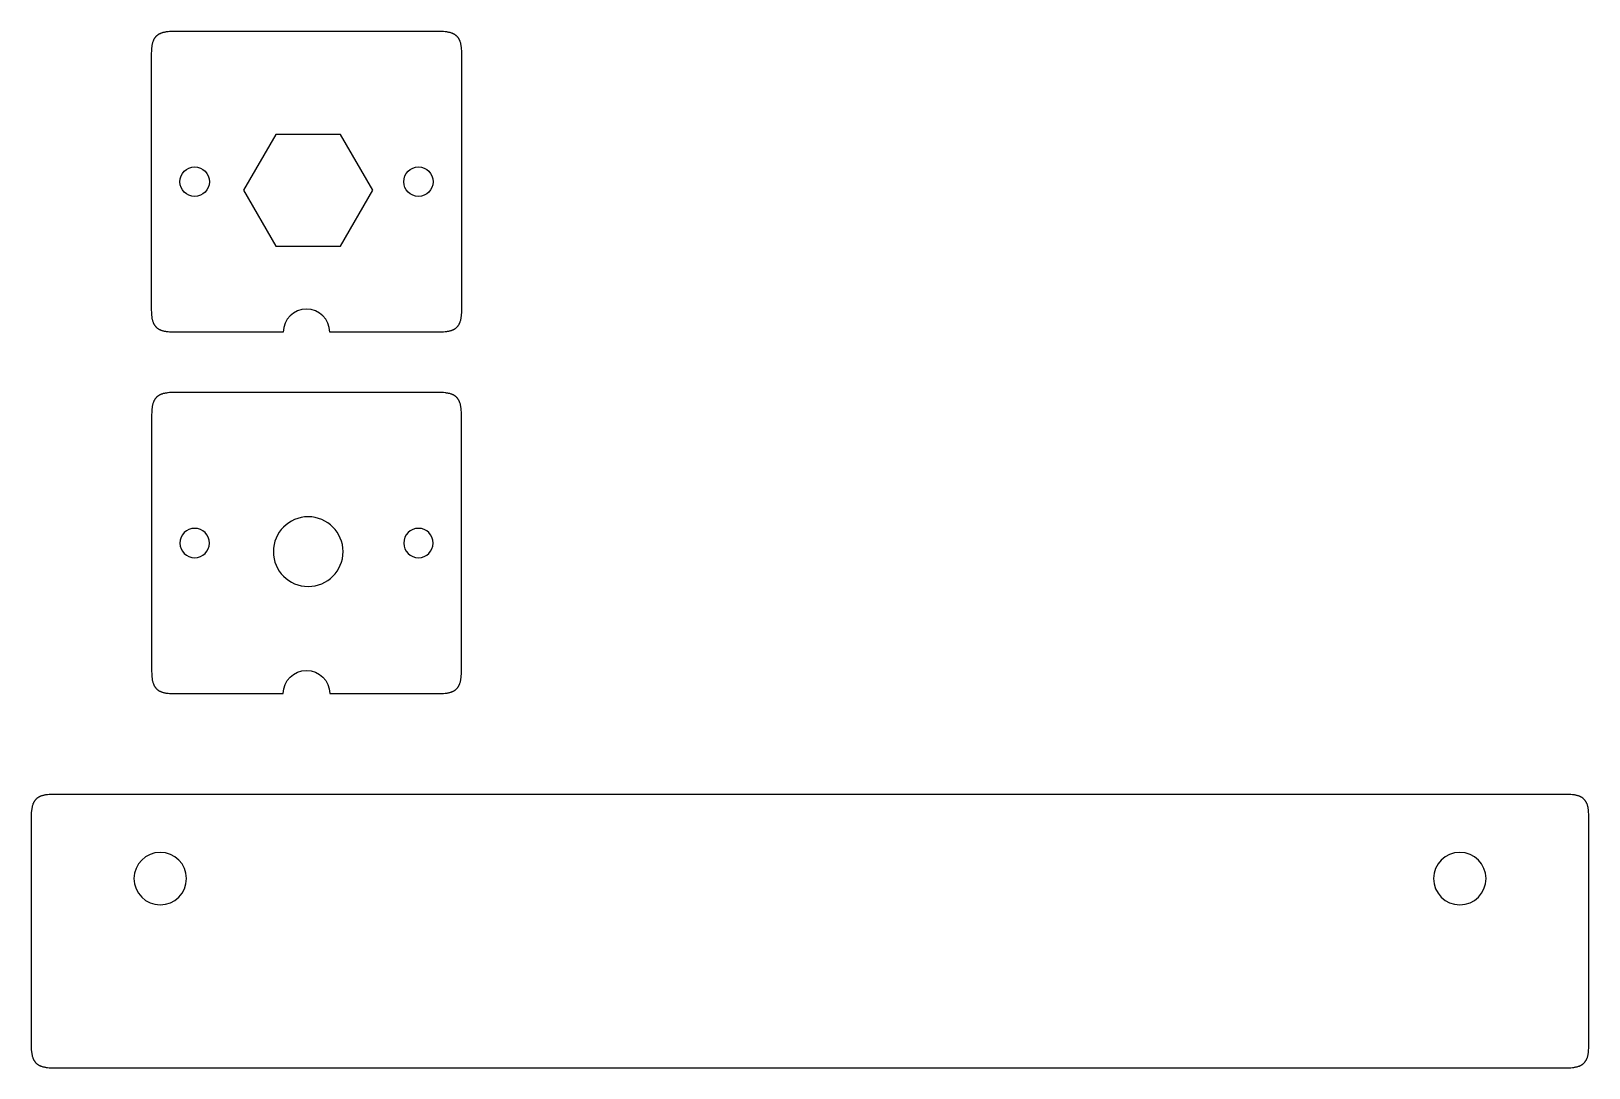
# Model space of a CAD drawing. Extents: x 9 to 190, y -637 to -517.
import ezdxf

# ---------------------------------------------------------------- set-up
doc = ezdxf.new("R2010")
doc.units = 0
doc.layers.add('DEFAULT', color=7, linetype='CONTINUOUS')

msp = doc.modelspace()

# ---------------------------------------------------------------- linework, layer by layer
at = {"layer": 'DEFAULT'}
for points in [[(43.7, -552, 1), (38.3, -552), (26, -552), (25.63, -552), (25.26, -551.99), (25.08, -551.98), (24.91, -551.96), (24.83, -551.95), (24.74, -551.94), (24.66, -551.93), (24.58, -551.92), (24.5, -551.9), (24.43, -551.89), (24.35, -551.87), (24.28, -551.85), (24.21, -551.82), (24.14, -551.8), (24.11, -551.79), (24.07, -551.77), (24.04, -551.76), (24.01, -551.74), (23.98, -551.73), (23.94, -551.71), (23.91, -551.7), (23.88, -551.68), (23.85, -551.66), (23.82, -551.64), (23.8, -551.63), (23.77, -551.61), (23.74, -551.59), (23.71, -551.57), (23.69, -551.55), (23.66, -551.53), (23.64, -551.51), (23.61, -551.48), (23.59, -551.46), (23.56, -551.44), (23.54, -551.41), (23.52, -551.39), (23.49, -551.36), (23.47, -551.34), (23.45, -551.31), (23.43, -551.29), (23.41, -551.26), (23.39, -551.23), (23.37, -551.2), (23.36, -551.18), (23.34, -551.15), (23.32, -551.12), (23.3, -551.09), (23.29, -551.06), (23.27, -551.02), (23.26, -550.99), (23.24, -550.96), (23.23, -550.93), (23.21, -550.89), (23.2, -550.86), (23.18, -550.79), (23.15, -550.72), (23.13, -550.65), (23.11, -550.57), (23.1, -550.5), (23.08, -550.42), (23.07, -550.34), (23.06, -550.26), (23.05, -550.17), (23.04, -550.09), (23.02, -549.92), (23.01, -549.74), (23, -549.37), (23, -549), (23, -520), (23, -519.63), (23.01, -519.26), (23.02, -519.08), (23.04, -518.91), (23.05, -518.83), (23.06, -518.74), (23.07, -518.66), (23.08, -518.58), (23.1, -518.5), (23.11, -518.43), (23.13, -518.35), (23.15, -518.28), (23.18, -518.21), (23.2, -518.14), (23.21, -518.11), (23.23, -518.07), (23.24, -518.04), (23.26, -518.01), (23.27, -517.98), (23.29, -517.94), (23.3, -517.91), (23.32, -517.88), (23.34, -517.85), (23.36, -517.82), (23.37, -517.8), (23.39, -517.77), (23.41, -517.74), (23.43, -517.71), (23.45, -517.69), (23.47, -517.66), (23.49, -517.64), (23.52, -517.61), (23.54, -517.59), (23.56, -517.56), (23.59, -517.54), (23.61, -517.52), (23.64, -517.49), (23.66, -517.47), (23.69, -517.45), (23.71, -517.43), (23.74, -517.41), (23.77, -517.39), (23.8, -517.37), (23.82, -517.36), (23.85, -517.34), (23.88, -517.32), (23.91, -517.3), (23.94, -517.29), (23.98, -517.27), (24.01, -517.26), (24.04, -517.24), (24.07, -517.23), (24.11, -517.21), (24.14, -517.2), (24.21, -517.18), (24.28, -517.15), (24.35, -517.13), (24.43, -517.11), (24.5, -517.1), (24.58, -517.08), (24.66, -517.07), (24.74, -517.06), (24.83, -517.05), (24.91, -517.04), (25.08, -517.02), (25.26, -517.01), (25.63, -517), (26, -517), (56, -517), (56.37, -517), (56.74, -517.01), (56.92, -517.02), (57.09, -517.04), (57.17, -517.05), (57.26, -517.06), (57.34, -517.07), (57.42, -517.08), (57.5, -517.1), (57.57, -517.11), (57.65, -517.13), (57.72, -517.15), (57.79, -517.18), (57.86, -517.2), (57.89, -517.21), (57.93, -517.23), (57.96, -517.24), (57.99, -517.26), (58.02, -517.27), (58.06, -517.29), (58.09, -517.3), (58.12, -517.32), (58.15, -517.34), (58.18, -517.36), (58.2, -517.37), (58.23, -517.39), (58.26, -517.41), (58.29, -517.43), (58.31, -517.45), (58.34, -517.47), (58.36, -517.49), (58.39, -517.52), (58.41, -517.54), (58.44, -517.56), (58.46, -517.59), (58.48, -517.61), (58.51, -517.64), (58.53, -517.66), (58.55, -517.69), (58.57, -517.71), (58.59, -517.74), (58.61, -517.77), (58.63, -517.8), (58.64, -517.82), (58.66, -517.85), (58.68, -517.88), (58.7, -517.91), (58.71, -517.94), (58.73, -517.98), (58.74, -518.01), (58.76, -518.04), (58.77, -518.07), (58.79, -518.11), (58.8, -518.14), (58.82, -518.21), (58.85, -518.28), (58.87, -518.35), (58.89, -518.43), (58.9, -518.5), (58.92, -518.58), (58.93, -518.66), (58.94, -518.74), (58.95, -518.83), (58.96, -518.91), (58.98, -519.08), (58.99, -519.26), (59, -519.63), (59, -520), (59, -549), (59, -549.37), (58.99, -549.74), (58.98, -549.92), (58.96, -550.09), (58.95, -550.17), (58.94, -550.26), (58.93, -550.34), (58.92, -550.42), (58.9, -550.5), (58.89, -550.57), (58.87, -550.65), (58.85, -550.72), (58.82, -550.79), (58.8, -550.86), (58.79, -550.89), (58.77, -550.93), (58.76, -550.96), (58.74, -550.99), (58.73, -551.02), (58.71, -551.06), (58.7, -551.09), (58.68, -551.12), (58.66, -551.15), (58.64, -551.18), (58.63, -551.2), (58.61, -551.23), (58.59, -551.26), (58.57, -551.29), (58.55, -551.31), (58.53, -551.34), (58.51, -551.36), (58.48, -551.39), (58.46, -551.41), (58.44, -551.44), (58.41, -551.46), (58.39, -551.48), (58.36, -551.51), (58.34, -551.53), (58.31, -551.55), (58.29, -551.57), (58.26, -551.59), (58.23, -551.61), (58.2, -551.63), (58.18, -551.64), (58.15, -551.66), (58.12, -551.68), (58.09, -551.7), (58.06, -551.71), (58.02, -551.73), (57.99, -551.74), (57.96, -551.76), (57.93, -551.77), (57.89, -551.79), (57.86, -551.8), (57.79, -551.82), (57.72, -551.85), (57.65, -551.87), (57.57, -551.89), (57.5, -551.9), (57.42, -551.92), (57.34, -551.93), (57.26, -551.94), (57.17, -551.95), (57.09, -551.96), (56.92, -551.98), (56.74, -551.99), (56.37, -552), (56, -552)], [(38.3, -594, -1), (43.7, -594), (56, -594), (56.37, -594), (56.74, -593.99), (56.92, -593.98), (57.09, -593.96), (57.17, -593.95), (57.26, -593.94), (57.34, -593.93), (57.42, -593.92), (57.5, -593.9), (57.57, -593.89), (57.65, -593.87), (57.72, -593.85), (57.79, -593.82), (57.86, -593.8), (57.89, -593.79), (57.93, -593.77), (57.96, -593.76), (57.99, -593.74), (58.02, -593.73), (58.06, -593.71), (58.09, -593.7), (58.12, -593.68), (58.15, -593.66), (58.18, -593.64), (58.2, -593.63), (58.23, -593.61), (58.26, -593.59), (58.29, -593.57), (58.31, -593.55), (58.34, -593.53), (58.36, -593.51), (58.39, -593.48), (58.41, -593.46), (58.44, -593.44), (58.46, -593.41), (58.48, -593.39), (58.51, -593.36), (58.53, -593.34), (58.55, -593.31), (58.57, -593.29), (58.59, -593.26), (58.61, -593.23), (58.63, -593.2), (58.64, -593.18), (58.66, -593.15), (58.68, -593.12), (58.7, -593.09), (58.71, -593.06), (58.73, -593.02), (58.74, -592.99), (58.76, -592.96), (58.77, -592.93), (58.79, -592.89), (58.8, -592.86), (58.82, -592.79), (58.85, -592.72), (58.87, -592.65), (58.89, -592.57), (58.9, -592.5), (58.92, -592.42), (58.93, -592.34), (58.94, -592.26), (58.95, -592.17), (58.96, -592.09), (58.98, -591.92), (58.99, -591.74), (59, -591.37), (59, -591), (59, -562), (59, -561.63), (58.99, -561.26), (58.98, -561.08), (58.96, -560.91), (58.95, -560.83), (58.94, -560.74), (58.93, -560.66), (58.92, -560.58), (58.9, -560.5), (58.89, -560.43), (58.87, -560.35), (58.85, -560.28), (58.82, -560.21), (58.8, -560.14), (58.79, -560.11), (58.77, -560.07), (58.76, -560.04), (58.74, -560.01), (58.73, -559.98), (58.71, -559.94), (58.7, -559.91), (58.68, -559.88), (58.66, -559.85), (58.64, -559.82), (58.63, -559.8), (58.61, -559.77), (58.59, -559.74), (58.57, -559.71), (58.55, -559.69), (58.53, -559.66), (58.51, -559.64), (58.48, -559.61), (58.46, -559.59), (58.44, -559.56), (58.41, -559.54), (58.39, -559.52), (58.36, -559.49), (58.34, -559.47), (58.31, -559.45), (58.29, -559.43), (58.26, -559.41), (58.23, -559.39), (58.2, -559.37), (58.18, -559.36), (58.15, -559.34), (58.12, -559.32), (58.09, -559.3), (58.06, -559.29), (58.02, -559.27), (57.99, -559.26), (57.96, -559.24), (57.93, -559.23), (57.89, -559.21), (57.86, -559.2), (57.79, -559.18), (57.72, -559.15), (57.65, -559.13), (57.57, -559.11), (57.5, -559.1), (57.42, -559.08), (57.34, -559.07), (57.26, -559.06), (57.17, -559.05), (57.09, -559.04), (56.92, -559.02), (56.74, -559.01), (56.37, -559), (56, -559), (26, -559), (25.63, -559), (25.26, -559.01), (25.08, -559.02), (24.91, -559.04), (24.83, -559.05), (24.74, -559.06), (24.66, -559.07), (24.58, -559.08), (24.5, -559.1), (24.43, -559.11), (24.35, -559.13), (24.28, -559.15), (24.21, -559.18), (24.14, -559.2), (24.11, -559.21), (24.07, -559.23), (24.04, -559.24), (24.01, -559.26), (23.98, -559.27), (23.94, -559.29), (23.91, -559.3), (23.88, -559.32), (23.85, -559.34), (23.82, -559.36), (23.8, -559.37), (23.77, -559.39), (23.74, -559.41), (23.71, -559.43), (23.69, -559.45), (23.66, -559.47), (23.64, -559.49), (23.61, -559.52), (23.59, -559.54), (23.56, -559.56), (23.54, -559.59), (23.52, -559.61), (23.49, -559.64), (23.47, -559.66), (23.45, -559.69), (23.43, -559.71), (23.41, -559.74), (23.39, -559.77), (23.37, -559.8), (23.36, -559.82), (23.34, -559.85), (23.32, -559.88), (23.3, -559.91), (23.29, -559.94), (23.27, -559.98), (23.26, -560.01), (23.24, -560.04), (23.23, -560.07), (23.21, -560.11), (23.2, -560.14), (23.18, -560.21), (23.15, -560.28), (23.13, -560.35), (23.11, -560.43), (23.1, -560.5), (23.08, -560.58), (23.07, -560.66), (23.06, -560.74), (23.05, -560.83), (23.04, -560.91), (23.02, -561.08), (23.01, -561.26), (23, -561.63), (23, -562), (23, -591), (23, -591.37), (23.01, -591.74), (23.02, -591.92), (23.04, -592.09), (23.05, -592.17), (23.06, -592.26), (23.07, -592.34), (23.08, -592.42), (23.1, -592.5), (23.11, -592.57), (23.13, -592.65), (23.15, -592.72), (23.18, -592.79), (23.2, -592.86), (23.21, -592.89), (23.23, -592.93), (23.24, -592.96), (23.26, -592.99), (23.27, -593.02), (23.29, -593.06), (23.3, -593.09), (23.32, -593.12), (23.34, -593.15), (23.36, -593.18), (23.37, -593.2), (23.39, -593.23), (23.41, -593.26), (23.43, -593.29), (23.45, -593.31), (23.47, -593.34), (23.49, -593.36), (23.52, -593.39), (23.54, -593.41), (23.56, -593.44), (23.59, -593.46), (23.61, -593.48), (23.64, -593.51), (23.66, -593.53), (23.69, -593.55), (23.71, -593.57), (23.74, -593.59), (23.77, -593.61), (23.8, -593.63), (23.82, -593.64), (23.85, -593.66), (23.88, -593.68), (23.91, -593.7), (23.94, -593.71), (23.98, -593.73), (24.01, -593.74), (24.04, -593.76), (24.07, -593.77), (24.11, -593.79), (24.14, -593.8), (24.21, -593.82), (24.28, -593.85), (24.35, -593.87), (24.43, -593.89), (24.5, -593.9), (24.58, -593.92), (24.66, -593.93), (24.74, -593.94), (24.83, -593.95), (24.91, -593.96), (25.08, -593.98), (25.26, -593.99), (25.63, -594), (26, -594)]]:
    msp.add_lwpolyline(points, format="xyb", close=True, dxfattribs=at)
for points in [[(44.95, -529), (37.44, -529), (33.69, -535.5), (37.44, -542), (44.95, -542), (48.7, -535.5)], [(9, -608.72), (9, -634.5), (9, -634.87), (9.01, -635.24), (9.02, -635.42), (9.04, -635.59), (9.05, -635.67), (9.06, -635.76), (9.07, -635.84), (9.08, -635.92), (9.1, -636), (9.11, -636.07), (9.13, -636.15), (9.15, -636.22), (9.18, -636.29), (9.2, -636.36), (9.21, -636.39), (9.23, -636.43), (9.24, -636.46), (9.26, -636.49), (9.27, -636.52), (9.29, -636.56), (9.3, -636.59), (9.32, -636.62), (9.34, -636.65), (9.36, -636.68), (9.37, -636.7), (9.39, -636.73), (9.41, -636.76), (9.43, -636.79), (9.45, -636.81), (9.47, -636.84), (9.49, -636.86), (9.52, -636.89), (9.54, -636.91), (9.56, -636.94), (9.59, -636.96), (9.61, -636.98), (9.64, -637.01), (9.66, -637.03), (9.69, -637.05), (9.71, -637.07), (9.74, -637.09), (9.77, -637.11), (9.8, -637.13), (9.82, -637.14), (9.85, -637.16), (9.88, -637.18), (9.91, -637.2), (9.94, -637.21), (9.98, -637.23), (10.01, -637.24), (10.04, -637.26), (10.07, -637.27), (10.11, -637.29), (10.14, -637.3), (10.21, -637.32), (10.28, -637.35), (10.35, -637.37), (10.43, -637.39), (10.5, -637.4), (10.58, -637.42), (10.66, -637.43), (10.74, -637.44), (10.83, -637.45), (10.91, -637.46), (11.08, -637.48), (11.26, -637.49), (11.63, -637.5), (12, -637.5), (186.99, -637.5), (187.37, -637.5), (187.73, -637.49), (187.91, -637.48), (188.08, -637.46), (188.17, -637.45), (188.25, -637.44), (188.33, -637.43), (188.41, -637.42), (188.49, -637.4), (188.57, -637.39), (188.64, -637.37), (188.71, -637.35), (188.79, -637.32), (188.85, -637.3), (188.89, -637.29), (188.92, -637.27), (188.95, -637.26), (188.99, -637.24), (189.02, -637.23), (189.05, -637.21), (189.08, -637.2), (189.11, -637.18), (189.14, -637.16), (189.17, -637.14), (189.2, -637.13), (189.23, -637.11), (189.25, -637.09), (189.28, -637.07), (189.31, -637.05), (189.33, -637.03), (189.36, -637.01), (189.38, -636.98), (189.41, -636.96), (189.43, -636.94), (189.45, -636.91), (189.48, -636.89), (189.5, -636.86), (189.52, -636.84), (189.54, -636.81), (189.56, -636.79), (189.58, -636.76), (189.6, -636.73), (189.62, -636.7), (189.64, -636.68), (189.66, -636.65), (189.67, -636.62), (189.69, -636.59), (189.71, -636.56), (189.72, -636.52), (189.74, -636.49), (189.75, -636.46), (189.77, -636.43), (189.78, -636.39), (189.79, -636.36), (189.82, -636.29), (189.84, -636.22), (189.86, -636.15), (189.88, -636.07), (189.9, -636), (189.91, -635.92), (189.93, -635.84), (189.94, -635.76), (189.95, -635.67), (189.96, -635.59), (189.97, -635.42), (189.98, -635.24), (189.99, -634.87), (189.99, -634.5), (189.99, -608.72), (189.99, -608.34), (189.98, -607.98), (189.97, -607.8), (189.96, -607.63), (189.95, -607.54), (189.94, -607.46), (189.93, -607.38), (189.91, -607.3), (189.9, -607.22), (189.88, -607.14), (189.86, -607.07), (189.84, -607), (189.82, -606.92), (189.79, -606.86), (189.78, -606.82), (189.77, -606.79), (189.75, -606.76), (189.74, -606.72), (189.72, -606.69), (189.71, -606.66), (189.69, -606.63), (189.67, -606.6), (189.66, -606.57), (189.64, -606.54), (189.62, -606.51), (189.6, -606.48), (189.58, -606.46), (189.56, -606.43), (189.54, -606.4), (189.52, -606.38), (189.5, -606.35), (189.48, -606.33), (189.45, -606.3), (189.43, -606.28), (189.41, -606.26), (189.38, -606.23), (189.36, -606.21), (189.33, -606.19), (189.31, -606.17), (189.28, -606.15), (189.25, -606.13), (189.23, -606.11), (189.2, -606.09), (189.17, -606.07), (189.14, -606.05), (189.11, -606.04), (189.08, -606.02), (189.05, -606), (189.02, -605.99), (188.99, -605.97), (188.95, -605.96), (188.92, -605.94), (188.89, -605.93), (188.85, -605.92), (188.79, -605.89), (188.71, -605.87), (188.64, -605.85), (188.57, -605.83), (188.49, -605.81), (188.41, -605.8), (188.33, -605.78), (188.25, -605.77), (188.17, -605.76), (188.08, -605.75), (187.91, -605.74), (187.73, -605.73), (187.37, -605.72), (186.99, -605.72), (12, -605.72), (11.63, -605.72), (11.26, -605.73), (11.08, -605.74), (10.91, -605.75), (10.83, -605.76), (10.74, -605.77), (10.66, -605.78), (10.58, -605.8), (10.5, -605.81), (10.43, -605.83), (10.35, -605.85), (10.28, -605.87), (10.21, -605.89), (10.14, -605.92), (10.11, -605.93), (10.07, -605.94), (10.04, -605.96), (10.01, -605.97), (9.98, -605.99), (9.94, -606), (9.91, -606.02), (9.88, -606.04), (9.85, -606.05), (9.82, -606.07), (9.8, -606.09), (9.77, -606.11), (9.74, -606.13), (9.71, -606.15), (9.69, -606.17), (9.66, -606.19), (9.64, -606.21), (9.61, -606.23), (9.59, -606.26), (9.56, -606.28), (9.54, -606.3), (9.52, -606.33), (9.49, -606.35), (9.47, -606.38), (9.45, -606.4), (9.43, -606.43), (9.41, -606.46), (9.39, -606.48), (9.37, -606.51), (9.36, -606.54), (9.34, -606.57), (9.32, -606.6), (9.3, -606.63), (9.29, -606.66), (9.27, -606.69), (9.26, -606.72), (9.24, -606.76), (9.23, -606.79), (9.21, -606.82), (9.2, -606.86), (9.18, -606.92), (9.15, -607), (9.13, -607.07), (9.11, -607.14), (9.1, -607.22), (9.08, -607.3), (9.07, -607.38), (9.06, -607.46), (9.05, -607.54), (9.04, -607.63), (9.02, -607.8), (9.01, -607.98), (9, -608.34)]]:
    msp.add_lwpolyline(points, close=True, dxfattribs=at)
for centre in [(28, -534.5, -30), (54, -534.5, -30)]:
    msp.add_circle(centre, 1.71, dxfattribs=at)
at = {"layer": 'DEFAULT', "extrusion": (0, 0, -1)}
for centre, radius in [((-41.19, -577.5, 18), 4.05), ((-28, -576.5, 18), 1.71), ((-54, -576.5, 18), 1.71), ((-24, -615.5, 24), 3.05), ((-175, -615.5, 24), 3.05)]:
    msp.add_circle(centre, radius, dxfattribs=at)

doc.saveas('drawing.dxf')
